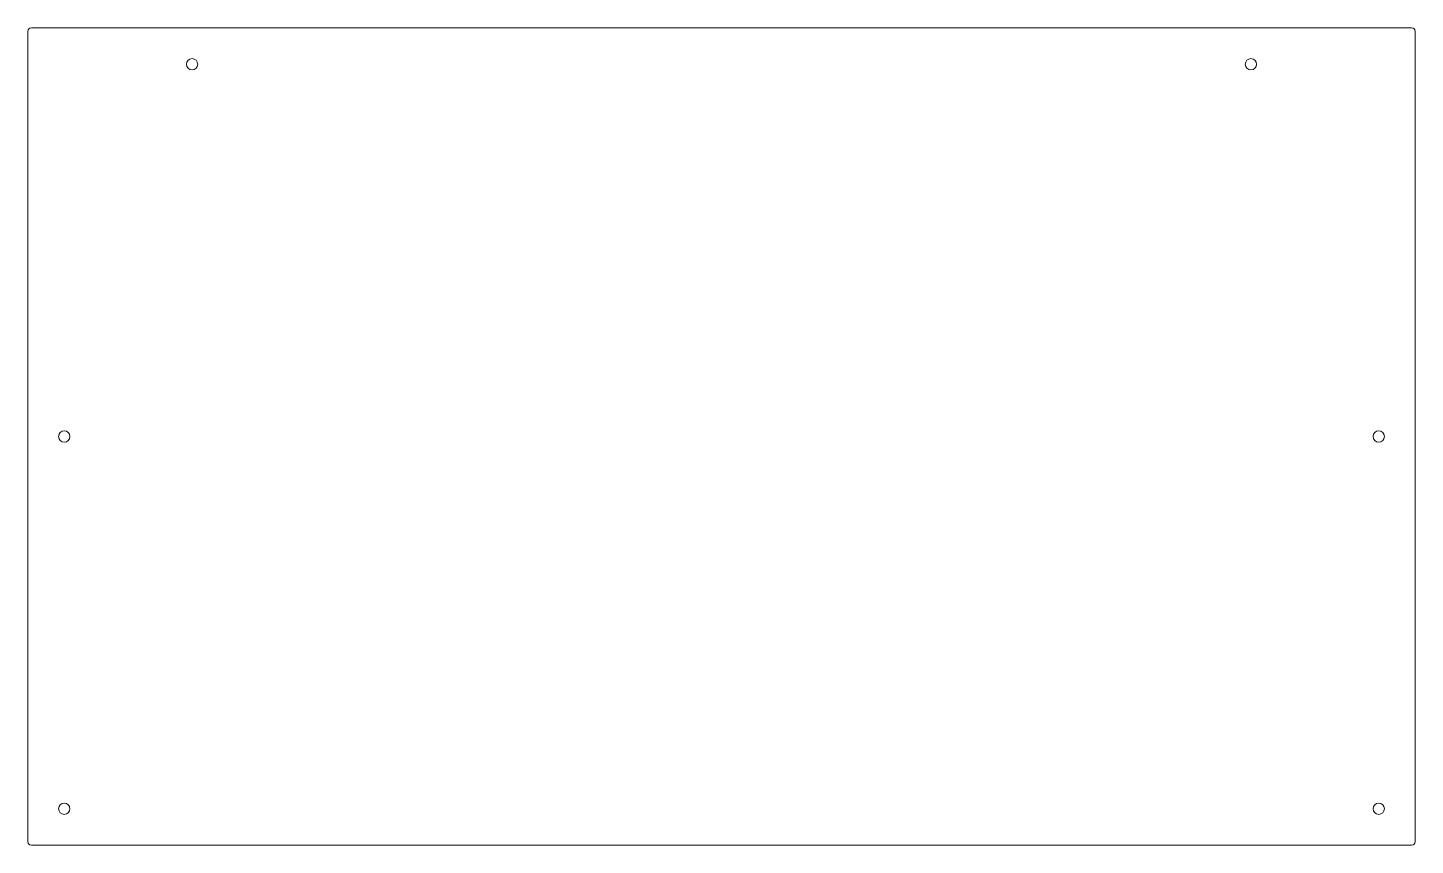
# Model space of a CAD drawing. Extents: x -190 to 190, y -112 to 112.
import ezdxf

# ---------------------------------------------------------------- set-up
doc = ezdxf.new("R2010")
doc.units = 0
doc.layers.get('0').update_dxf_attribs({"linetype": 'CONTINUOUS', "lineweight": 5, "true_color": 0xffffff})
doc.layers.add('Sketch002', color=7, linetype='CONTINUOUS', lineweight=5, true_color=0xffffff)

msp = doc.modelspace()

# ---------------------------------------------------------------- linework, layer by layer
for centre, start, end in [((-189, 111), 90, 180), ((189, 111), 0, 90), ((-189, -111), 180, 270), ((189, -111), 270, 0)]:
    msp.add_arc(centre, 1, start, end)
at = {"layer": 'Sketch002'}
for p, q in [((-190, 111), (-190, -111)), ((189, 112), (-189, 112)), ((190, -111), (190, 111)), ((-189, -112), (189, -112))]:
    msp.add_line(p, q, dxfattribs=at)
for centre in [(-145, 102), (145, 102), (-180, 0), (180, 0), (-180, -102), (180, -102)]:
    msp.add_circle(centre, 1.55, dxfattribs=at)

doc.saveas('drawing.dxf')
